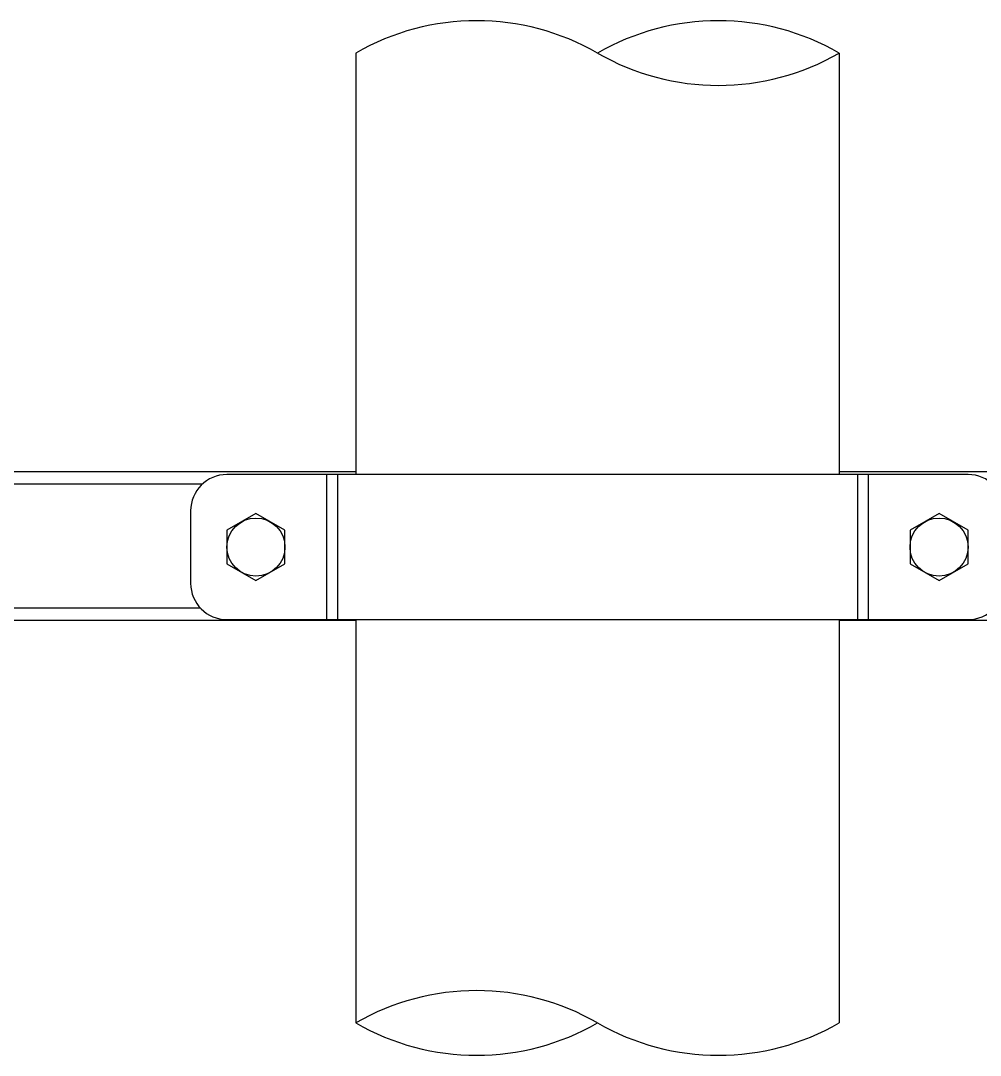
# Model space of a CAD drawing. Extents: x 27938 to 1507990, y 110129 to 923079.
# Drawn here: x 667114 to 669277, y 357044 to 359378 of the extents above; entities that cross this region are included whole.
import ezdxf

# ---------------------------------------------------------------- set-up
doc = ezdxf.new("R2010")
doc.units = 0
doc.header["$LTSCALE"] = 1000
doc.header["$MEASUREMENT"] = 0

msp = doc.modelspace()

# ---------------------------------------------------------------- linework, layer by layer
for p, q in [((667868.7, 359304.9), (667868.7, 358354.2)), ((668958.7, 359304.9), (668958.7, 358354.2)), ((667868.7, 358360.5), (666071.7, 358360.5)), ((669952.3, 358360.5), (668958.7, 358360.5)), ((669249, 358354.2), (667578.4, 358354.2)), ((667803.2, 358354.2), (667803.2, 358027.1)), ((667827.8, 358354.2), (667827.8, 358027.1)), ((668999.6, 358354.2), (668999.6, 358027.1)), ((669024.1, 358354.2), (669024.1, 358027.1)), ((667523.2, 358332.8), (666071.7, 358332.8)), ((667496.6, 358272.4), (667496.6, 358108.9)), ((667643.8, 358266.2), (667578.4, 358228.4)), ((667709.2, 358228.4), (667643.8, 358266.2)), ((669183.6, 358266.2), (669118.2, 358228.4)), ((669249, 358228.4), (669183.6, 358266.2)), ((667578.4, 358228.4), (667578.4, 358152.9)), ((667709.2, 358152.9), (667709.2, 358228.4)), ((669118.2, 358228.4), (669118.2, 358152.9)), ((669249, 358152.9), (669249, 358228.4)), ((667578.4, 358152.9), (667643.8, 358115.1)), ((667643.8, 358115.1), (667709.2, 358152.9)), ((669118.2, 358152.9), (669183.6, 358115.1)), ((669183.6, 358115.1), (669249, 358152.9)), ((667519, 358052.7), (666111.9, 358052.7)), ((667868.7, 358024.8), (666071.7, 358024.5)), ((667578.4, 358027.1), (669249, 358027.1)), ((667868.7, 358027.1), (667868.7, 357117.4)), ((668958.7, 358027.1), (668958.7, 357117.4)), ((669951.7, 358025.2), (668958.7, 358025.1))]:
    msp.add_line(p, q)
for centre in [(667643.8, 358190.7), (669183.6, 358190.7)]:
    msp.add_circle(centre, 65.4)
for centre, radius, start, end in [((668141.2, 358832.8), 545, 60, 120), ((668686.2, 358832.8), 545, 60, 120), ((668686.2, 359776.9), 545, 240, 300), ((667578.4, 358272.4), 81.8, 90, 180), ((669249, 358272.4), 81.8, 0, 90), ((667578.4, 358108.9), 81.8, 180, 270), ((669249, 358108.9), 81.8, 270, 0), ((668141.2, 356645.3), 545, 60, 120), ((668141.2, 357589.4), 545, 240, 300), ((668686.2, 357589.4), 545, 240, 300)]:
    msp.add_arc(centre, radius, start, end)

doc.saveas('drawing.dxf')
